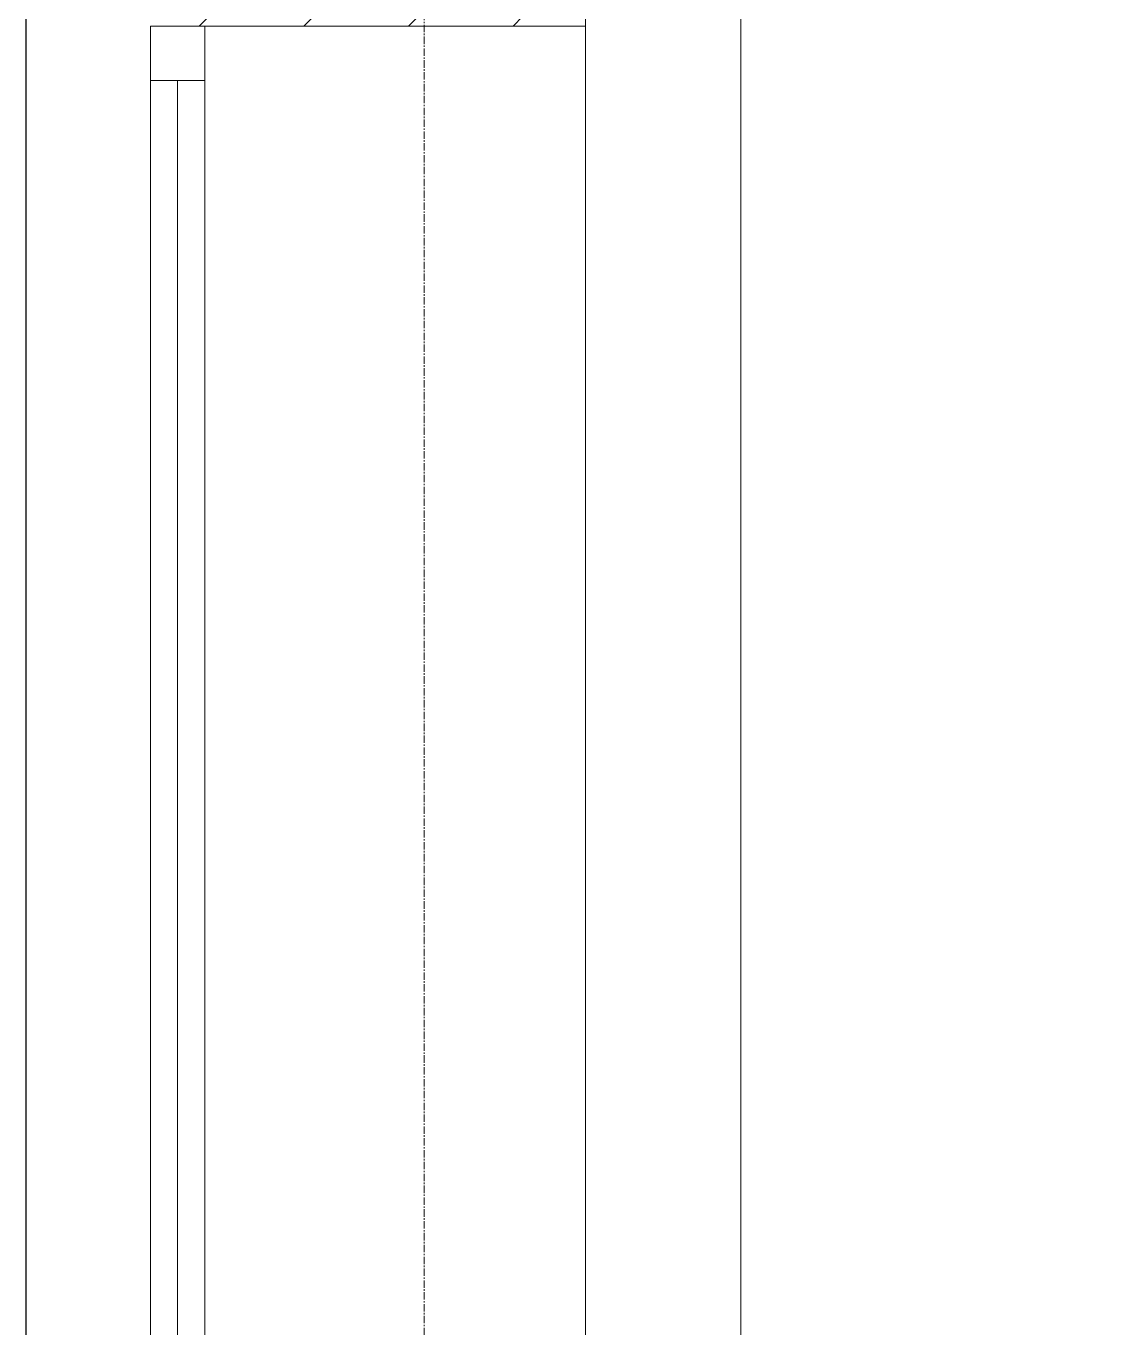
# Model space of a CAD drawing. Header units: millimetres. Extents: x 0 to 168960, y -92093 to 443706.
# Drawn here: x 4681 to 6073, y 217408 to 219083 of the extents above; entities that cross this region are included whole.
import ezdxf

# ---------------------------------------------------------------- set-up
doc = ezdxf.new("R2010")
doc.units = ezdxf.units.MM
doc.linetypes.add('осевая', pattern=[50.800000000000004, 31.75, -6.35, 6.35, -6.35])
doc.layers.add('_0', color=7, linetype='Continuous', lineweight=15)
doc.layers.add('АР_Окна БЛОК', color=250, linetype='Continuous', lineweight=13)
doc.layers.add('АР_Сущ.Несущая стена', color=7, linetype='Continuous')

# ---------------------------------------------------------------- blocks, each defined once
blk = doc.blocks.new('ОКНО 1910')
at = {"layer": 'АР_Окна БЛОК', "color": 8, "ltscale": 0.1}
for points in [[(178763.345849169, -124524.7962798382), (180673.3458491687, -124524.7962798382), (180673.3458491687, -125084.7962798382), (178763.345849169, -125084.7962798382)], [(178763.345849169, -125014.7962798382), (180673.3458491687, -125014.7962798382), (180673.3458491687, -125084.7962798382), (178763.345849169, -125084.7962798382)], [(178763.345849169, -125014.7962798382), (178833.345849169, -125014.7962798382), (178833.345849169, -125084.7962798382), (178763.345849169, -125084.7962798382)]]:
    blk.add_lwpolyline(points, close=True, dxfattribs=at)
blk.add_lwpolyline([(178833.345849169, -125049.7962798382), (180603.3458491687, -125049.796279838)], dxfattribs=at)
blk = doc.blocks.new('2 ЭТАЖ')
at = {"layer": 'АР_Сущ.Несущая стена', "lineweight": 13, "ltscale": 10000}
h = blk.add_hatch(dxfattribs=at)
h.set_pattern_fill('ANSI35', color=8, scale=30)
h.set_pattern_definition([(45, (0, 0), (-134.7038418160373, 134.7038418160373), []), (45, (134.7038999999932, 0), (-134.7038418160373, 134.7038418160373), [238.125, -47.625, 0, -47.625])])
h.paths.add_polyline_path([(113508.3458491689, -108656.4371435467), (113153.3458491689, -108656.4371435467), (113153.3458491689, -109029.7962798382), (113508.3458491689, -109029.7962798382)])
h.paths.add_polyline_path([(113508.3458491689, -109029.7962798382), (113153.3458491689, -109029.7962798382), (113153.3458491689, -109854.7962798385), (113223.3458491688, -109854.7962798385), (113508.3458491689, -109854.7962798385)])
h.paths.add_polyline_path([(120263.3458491689, -109029.7962798382), (113508.3458491689, -109029.7962798382), (113508.3458491689, -109854.7962798385), (113713.3458491689, -109854.7962798385), (113713.3458491689, -109216.4371435467), (119713.3458491689, -109216.4371435467), (119713.3458491689, -115634.7962798383), (120103.3458491689, -115634.7962798383), (120103.3458491689, -109216.4371435467), (120263.3458491689, -109216.4371435467)])
h.paths.add_polyline_path([(120263.3458491689, -108656.4371435467), (113508.3458491689, -108656.4371435467), (113508.3458491689, -109029.7962798382), (120263.3458491689, -109029.7962798382)])
at = {"layer": 'АР_Сущ.Несущая стена', "color": 8, "ltscale": 0.1}
blk.add_lwpolyline([(174755.5317765474, -108496.1568854533), (182078.3705749687, -108496.1568854533), (182078.3705749688, -125244.7962798382), (112993.3458491689, -125244.7962798382), (112993.3458491688, -108496.4371435467), (133154.2950516951, -108496.4371435467)], dxfattribs=at)
at = {"layer": 'АР_Сущ.Несущая стена', "color": 8, "rotation": 270}
blk.add_blockref('ОКНО 1910', (238238.1421290071, 68908.54956933038), dxfattribs=at)

msp = doc.modelspace()

# ---------------------------------------------------------------- linework, layer by layer
at = {"layer": '_0', "linetype": 'осевая', "ltscale": 0.3}
msp.add_line((5193.709571599965, 201366.6608562189), (5193.709571599965, 226353.4256894588), dxfattribs=at)
at = {"layer": '_0', "ltscale": 0.1}
msp.add_lwpolyline([(5401.280019122321, 211420.0471656014), (5601.280019122321, 211420.0471656014), (5601.280019122321, 219721.7932528815), (5401.28001912238, 219721.7932528815)], dxfattribs=at)
at = {"layer": '_0'}
msp.add_lwpolyline([(5401.280802206922, 211420.0471656014), (5401.28001912238, 219721.7932528815), (11401.28001912238, 219721.7932528815), (11396.3488995402, 211420.0471656014)], dxfattribs=at)

# ---------------------------------------------------------------- block references
msp.add_blockref('2 ЭТАЖ', (-108312.0650469619, 328938.2303964282), dxfattribs=at)

doc.saveas('drawing.dxf')
